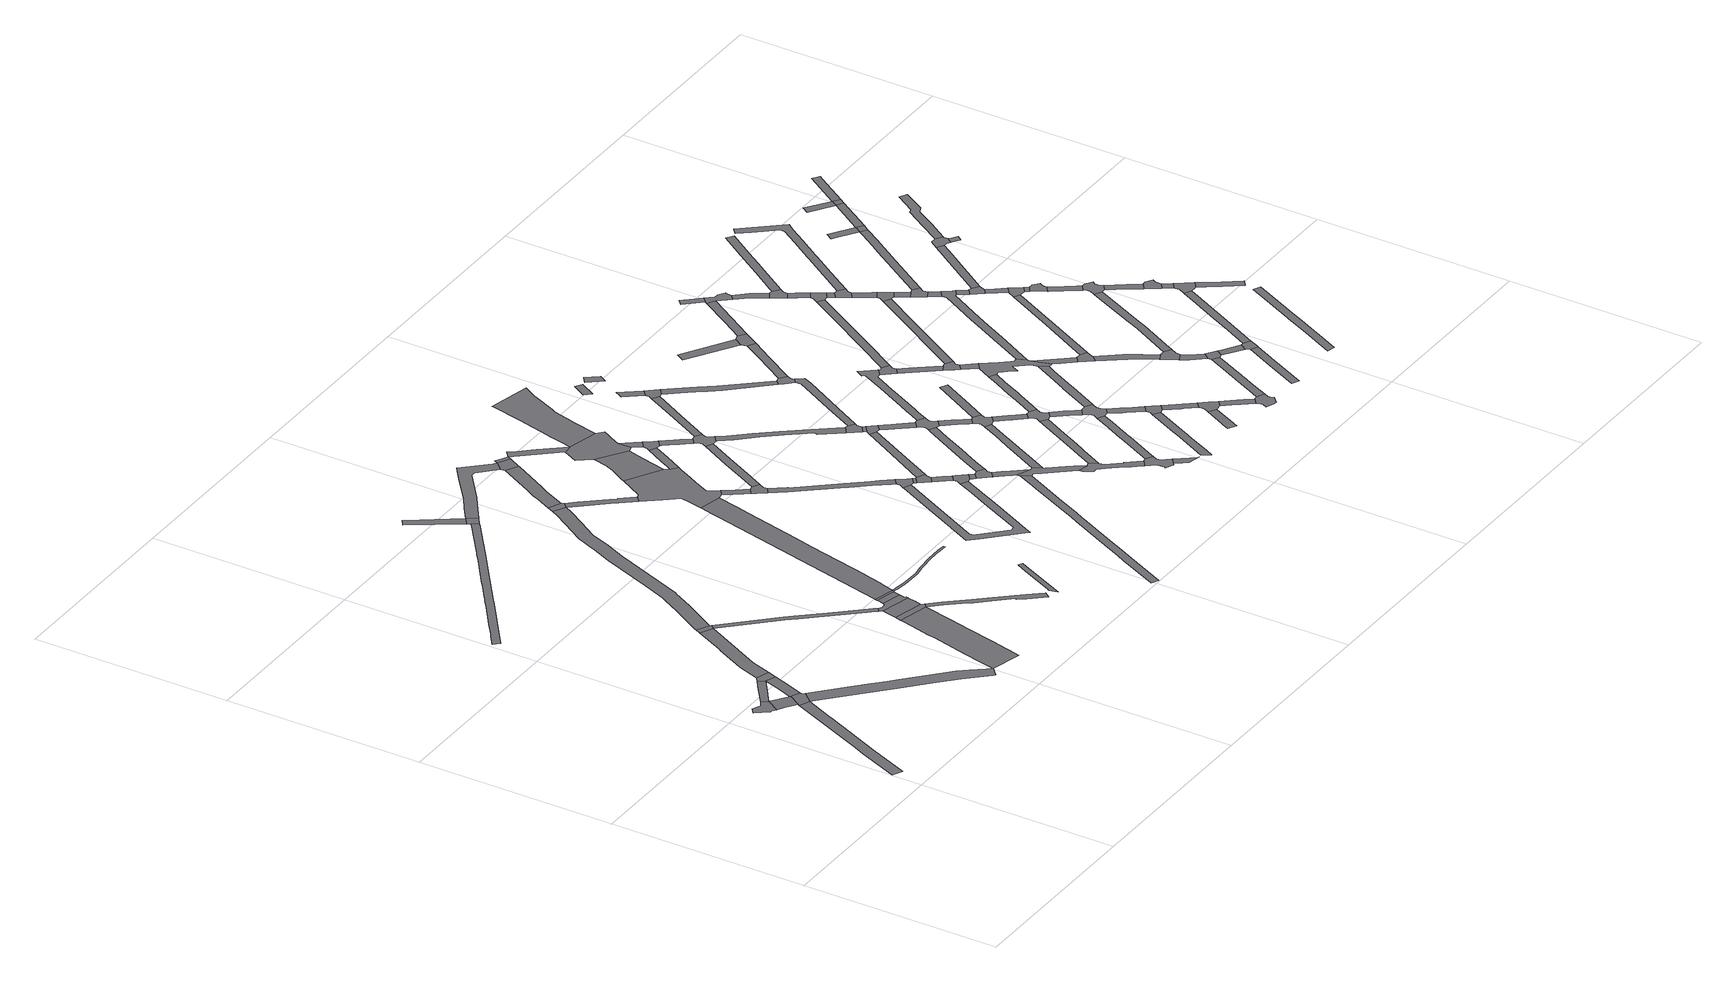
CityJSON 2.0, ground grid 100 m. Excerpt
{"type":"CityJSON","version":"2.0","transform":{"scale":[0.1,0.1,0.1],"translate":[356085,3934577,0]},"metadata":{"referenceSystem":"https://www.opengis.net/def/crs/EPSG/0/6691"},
"CityObjects":{
"road1":{"type":"Road","geometry":[{"type":"MultiSurface","lod":"1","boundaries":[[[0,1,2,3,4,5,6,7,8,9,10]]]}]},
"road2":{"type":"Road","attributes":{"RoadStructureAttribute.sectionType":"1"},"geometry":[{"type":"MultiSurface","lod":"1","boundaries":[[[11,12,13,0,10]]]}]},
"road3":{"type":"Road","geometry":[{"type":"MultiSurface","lod":"1","boundaries":[[[14,15,13,12,16,17,18]]]}]},
"road4":{"type":"Road","attributes":{"RoadStructureAttribute.sectionType":"1"},"geometry":[{"type":"MultiSurface","lod":"1","boundaries":[[[19,20,1,0,21,22,23,24,25,13,15,26,27,23]]]}]},
"road5":{"type":"Road","attributes":{"RoadStructureAttribute.sectionType":"1"},"geometry":[{"type":"MultiSurface","lod":"1","boundaries":[[[17,16,28,29,30,31,32,33,34,35,36,37,38,39,17,40,41,42,43,44,45,46,47,48,49,50,51,52,53,54,55,56,57,58,18]]]}]},
"road6":{"type":"Road","geometry":[{"type":"MultiSurface","lod":"1","boundaries":[[[27,59,60,19,23]]]}]},
"road7":{"type":"Road","geometry":[{"type":"MultiSurface","lod":"1","boundaries":[[[61,62,63,64,65]]]}]},
"road8":{"type":"Road","attributes":{"RoadStructureAttribute.sectionType":"1"},"geometry":[{"type":"MultiSurface","lod":"1","boundaries":[[[66,67,68,69,70,60,59,71,72,61,73,74,75,76,77,78,79,80,81,82,83,84,62,61,65]]]}]},
"road9":{"type":"Road","attributes":{"RoadStructureAttribute.sectionType":"1"},"geometry":[{"type":"MultiSurface","lod":"1","boundaries":[[[85,86,87,88,89,90,91,92,93,94,95,96,97,98,99,100,101,102,103,104,105,106]]]}]},
"road10":{"type":"Road","attributes":{"RoadStructureAttribute.sectionType":"1"},"geometry":[{"type":"MultiSurface","lod":"1","boundaries":[[[107,108,109,110,111,112,113,114,115,116,117,118,119,120,121,122,123,124,125,49]]]}]},
"road11":{"type":"Road","geometry":[{"type":"MultiSurface","lod":"1","boundaries":[[[126,127,128,117,116]]]}]},
"road12":{"type":"Road","geometry":[{"type":"MultiSurface","lod":"1","boundaries":[[[127,129,130,131,132,133,128]]]}]},
"road13":{"type":"Road","attributes":{"RoadStructureAttribute.sectionType":"1"},"geometry":[{"type":"MultiSurface","lod":"1","boundaries":[[[134,135,136,79,78,137,132,131,138,139,140,141,142,143]]]}]},
"road14":{"type":"Road","attributes":{"RoadStructureAttribute.sectionType":"1"},"geometry":[{"type":"MultiSurface","lod":"1","boundaries":[[[142,144,145,146,147,148,143]]]}]},
"road15":{"type":"Road","geometry":[{"type":"MultiSurface","lod":"1","boundaries":[[[147,146,149,150,151]]]}]},
"road16":{"type":"Road","attributes":{"RoadStructureAttribute.sectionType":"1"},"geometry":[{"type":"MultiSurface","lod":"1","boundaries":[[[152,153,154,155,156,157,158,159,160,161,162,163,164,64,63,165,166,167,168,169,170,171,172,173,174,175,176,177,178,179,180,181,182,183,184,185,175]]]}]},
"road17":{"type":"Road","attributes":{"RoadStructureAttribute.sectionType":"1"},"geometry":[{"type":"MultiSurface","lod":"1","boundaries":[[[186,187,188,189,190,191,192,193,194,195,196,197,198,199,200,201,126,116]]]}]},
"road18":{"type":"Road","attributes":{"RoadStructureAttribute.sectionType":"1"},"geometry":[{"type":"MultiSurface","lod":"1","boundaries":[[[202,203,204,205,206,207,208,209]]]}]},
"road19":{"type":"Road","geometry":[{"type":"MultiSurface","lod":"1","boundaries":[[[208,93,92,210,209]]]}]},
"road20":{"type":"Road","geometry":[{"type":"MultiSurface","lod":"1","boundaries":[[[211,212,213,214,215,216,217,218,219,220,221,222,223,224,225,226,227,228,229,230,231,232,233,234,150,149]]]}]},
"road21":{"type":"Road","attributes":{"RoadStructureAttribute.sectionType":"1"},"geometry":[{"type":"MultiSurface","lod":"1","boundaries":[[[235,236,237,238,239,240,151,150,241,242,243,244,245,246,247,248,249]]]}]},
"road22":{"type":"Road","attributes":{"RoadStructureAttribute.sectionType":"1"},"geometry":[{"type":"MultiSurface","lod":"1","boundaries":[[[250,251,252,253,254,255,256,257,258,259]]]}]},
"road23":{"type":"Road","geometry":[{"type":"MultiSurface","lod":"1","boundaries":[[[152,175,185,260,261]]]}]},
"road24":{"type":"Road","attributes":{"RoadStructureAttribute.sectionType":"1"},"geometry":[{"type":"MultiSurface","lod":"1","boundaries":[[[210,262,263,264,265,266,267,268,269,270,271,272,273,274,275,276,209]]]}]},
"road25":{"type":"Road","attributes":{"RoadStructureAttribute.sectionType":"1"},"geometry":[{"type":"MultiSurface","lod":"1","boundaries":[[[260,277,278,279,280,281,282,283,284,285,261]]]}]},
"road26":{"type":"Road","geometry":[{"type":"MultiSurface","lod":"1","boundaries":[[[286,287,180,179,288,289,290,235,249,291,292,293,294,295,296,297,298,299,300,301,302,303,304,305]]]}]},
"road27":{"type":"Road","geometry":[{"type":"MultiSurface","lod":"1","boundaries":[[[269,268,306,282,281,307]]]}]},
"road28":{"type":"Road","attributes":{"RoadStructureAttribute.sectionType":"1"},"geometry":[{"type":"MultiSurface","lod":"1","boundaries":[[[308,309,269,307,310]]]}]},
"road29":{"type":"Road","attributes":{"RoadStructureAttribute.sectionType":"1"},"geometry":[{"type":"MultiSurface","lod":"1","boundaries":[[[311,312,313,314,315,316,317,318,319,320,321,322,292,291]]]}]},
"road30":{"type":"Road","geometry":[{"type":"MultiSurface","lod":"1","boundaries":[[[323,316,315,324,325,326,327,328,329]]]}]},
"road31":{"type":"Road","geometry":[{"type":"MultiSurface","lod":"1","boundaries":[[[330,331,332,333,334,335,336,337,338,339,340,341,286,305]]]}]},
"road32":{"type":"Road","attributes":{"RoadStructureAttribute.sectionType":"1"},"geometry":[{"type":"MultiSurface","lod":"1","boundaries":[[[342,343,344,345,346,347,348,349,350,351,352,353,354,355,356,357,358,359,360,361,362]]]}]},
"road33":{"type":"Road","attributes":{"RoadStructureAttribute.sectionType":"1"},"geometry":[{"type":"MultiSurface","lod":"1","boundaries":[[[363,364,365,366,367,368,369,370,371,372,373,374,375,376,377,378,379,380,381,382,383,384,385,386]]]}]},
"road34":{"type":"Road","attributes":{"RoadStructureAttribute.sectionType":"1"},"geometry":[{"type":"MultiSurface","lod":"1","boundaries":[[[387,388,389,390,391,392,393,394,395,310]]]}]},
"road35":{"type":"Road","attributes":{"RoadStructureAttribute.sectionType":"1"},"geometry":[{"type":"MultiSurface","lod":"1","boundaries":[[[396,397,398,399,400,401,327,326,402,403,404,405,406,407,408]]]}]},
"road36":{"type":"Road","attributes":{"RoadStructureAttribute.sectionType":"1"},"geometry":[{"type":"MultiSurface","lod":"1","boundaries":[[[303,409,410,411,412,413,414,415,416,417,304]]]}]},
"road37":{"type":"Road","geometry":[{"type":"MultiSurface","lod":"1","boundaries":[[[418,419,420,421,390,389,422,423,424,336,335,425,426]]]}]},
"road38":{"type":"Road","attributes":{"RoadStructureAttribute.sectionType":"1"},"geometry":[{"type":"MultiSurface","lod":"1","boundaries":[[[427,428,429,430,431,432,323,329]]]}]},
"road39":{"type":"Road","geometry":[{"type":"MultiSurface","lod":"1","boundaries":[[[407,433,373,372,434,435,436,408]]]}]},
"road40":{"type":"Road","attributes":{"RoadStructureAttribute.sectionType":"1"},"geometry":[{"type":"MultiSurface","lod":"1","boundaries":[[[425,437,438,439,426]]]}]},
"road41":{"type":"Road","geometry":[{"type":"MultiSurface","lod":"1","boundaries":[[[440,412,411,441,442,443,439,438]]]}]},
"road42":{"type":"Road","attributes":{"RoadStructureAttribute.sectionType":"1"},"geometry":[{"type":"MultiSurface","lod":"1","boundaries":[[[434,444,445,435]]]}]},
"road43":{"type":"Road","geometry":[{"type":"MultiSurface","lod":"1","boundaries":[[[446,447,448,449,445,444,450]]]}]},
"road44":{"type":"Road","attributes":{"RoadStructureAttribute.sectionType":"1"},"geometry":[{"type":"MultiSurface","lod":"1","boundaries":[[[441,451,452,453,454,455,456,457,458,459,442]]]}]},
"road45":{"type":"Road","attributes":{"RoadStructureAttribute.sectionType":"1"},"geometry":[{"type":"MultiSurface","lod":"1","boundaries":[[[460,461,462,463,446,450]]]}]},
"road46":{"type":"Road","geometry":[{"type":"MultiSurface","lod":"1","boundaries":[[[385,464,465,466,467,462,461,468,386]]]}]},
"road47":{"type":"Road","geometry":[{"type":"MultiSurface","lod":"1","boundaries":[[[469,470,471,472,473,474,457,456,475,476,430,429,477]]]}]},
"road48":{"type":"Road","attributes":{"RoadStructureAttribute.sectionType":"1"},"geometry":[{"type":"MultiSurface","lod":"1","boundaries":[[[465,464,478,479,480]]]}]},
"road49":{"type":"Road","attributes":{"RoadStructureAttribute.sectionType":"1"},"geometry":[{"type":"MultiSurface","lod":"1","boundaries":[[[481,482,483,484,485,486,487,488,489,390,421,490,491,492,493,494,495,496,497,498,499,500,501,502]]]}]},
"road50":{"type":"Road","geometry":[{"type":"MultiSurface","lod":"1","boundaries":[[[503,504,505]]]}]},
"road51":{"type":"Road","geometry":[{"type":"MultiSurface","lod":"1","boundaries":[[[506,507,508,509,480,479,510,503,511]]]}]},
"road52":{"type":"Road","geometry":[{"type":"MultiSurface","lod":"1","boundaries":[[[512,513,514,515,516,517,518,511,505]]]}]},
"road53":{"type":"Road","attributes":{"RoadStructureAttribute.sectionType":"1"},"geometry":[{"type":"MultiSurface","lod":"1","boundaries":[[[519,449,448,520,521,522]]]}]},
"road54":{"type":"Road","attributes":{"RoadStructureAttribute.sectionType":"1"},"geometry":[{"type":"MultiSurface","lod":"1","boundaries":[[[523,524,525,526,469,477,527,528,529,530,531,532,533,534]]]}]},
"road55":{"type":"Road","geometry":[{"type":"MultiSurface","lod":"1","boundaries":[[[535,515,514,362,361,536,537,538,539,540,541,542,543,544,545,546,547]]]}]},
"road56":{"type":"Road","attributes":{"RoadStructureAttribute.sectionType":"1"},"geometry":[{"type":"MultiSurface","lod":"1","boundaries":[[[472,548,549,550,551,552,553,473]]]}]},
"road57":{"type":"Road","attributes":{"RoadStructureAttribute.sectionType":"1"},"geometry":[{"type":"MultiSurface","lod":"1","boundaries":[[[554,555,556,557,558,508,507,559,560,561,562,563,564]]]}]},
"road58":{"type":"Road","geometry":[{"type":"MultiSurface","lod":"1","boundaries":[[[565,540,539,566,567,568,569,570,571,572,573,574,575,576,577,578,579,580,581,582]]]}]},
"road59":{"type":"Road","geometry":[{"type":"MultiSurface","lod":"1","boundaries":[[[533,583,584,585,586,587,534]]]}]},
"road60":{"type":"Road","attributes":{"RoadStructureAttribute.sectionType":"1"},"geometry":[{"type":"MultiSurface","lod":"1","boundaries":[[[588,584,583,589]]]}]},
"road61":{"type":"Road","attributes":{"RoadStructureAttribute.sectionType":"1"},"geometry":[{"type":"MultiSurface","lod":"1","boundaries":[[[590,591,592,593]]]}]},
"road62":{"type":"Road","geometry":[{"type":"MultiSurface","lod":"1","boundaries":[[[521,594,595,588,589,522]]]}]},
"road63":{"type":"Road","attributes":{"RoadStructureAttribute.sectionType":"1"},"geometry":[{"type":"MultiSurface","lod":"1","boundaries":[[[596,597,598,599,600,601,602,535,547]]]}]},
"road64":{"type":"Road","attributes":{"RoadStructureAttribute.sectionType":"1"},"geometry":[{"type":"MultiSurface","lod":"1","boundaries":[[[603,604,605,606,607]]]}]},
"road65":{"type":"Road","geometry":[{"type":"MultiSurface","lod":"1","boundaries":[[[608,603,607,609,551,550,610]]]}]},
"road66":{"type":"Road","geometry":[{"type":"MultiSurface","lod":"1","boundaries":[[[611,576,575,612,613,614,615,616,617,618,619,620,621]]]}]},
"road67":{"type":"Road","attributes":{"RoadStructureAttribute.sectionType":"1"},"geometry":[{"type":"MultiSurface","lod":"1","boundaries":[[[622,623,624,625,595,594,626,627,628]]]}]},
"road68":{"type":"Road","attributes":{"RoadStructureAttribute.sectionType":"1"},"geometry":[{"type":"MultiSurface","lod":"1","boundaries":[[[629,630,631,632]]]}]},
"road69":{"type":"Road","geometry":[{"type":"MultiSurface","lod":"1","boundaries":[[[633,634,635,636,637,617,616]]]}]},
"road70":{"type":"Road","geometry":[{"type":"MultiSurface","lod":"1","boundaries":[[[563,638,639,640,641,642,643,644,622,628,645,646,564]]]}]},
"road71":{"type":"Road","attributes":{"RoadStructureAttribute.sectionType":"1"},"geometry":[{"type":"MultiSurface","lod":"1","boundaries":[[[647,648,649,650,651,652,653,654,655,656,565,582]]]}]},
"road72":{"type":"Road","attributes":{"RoadStructureAttribute.sectionType":"1"},"geometry":[{"type":"MultiSurface","lod":"1","boundaries":[[[657,658,659,660,639,638,661,662,663,664]]]}]},
"road73":{"type":"Road","attributes":{"RoadStructureAttribute.sectionType":"1"},"geometry":[{"type":"MultiSurface","lod":"1","boundaries":[[[665,666,667,668,669,670,671,672,673,674,608,610]]]}]},
"road74":{"type":"Road","attributes":{"RoadStructureAttribute.sectionType":"1"},"geometry":[{"type":"MultiSurface","lod":"1","boundaries":[[[675,676,677,587,586,678,679,680,681,682]]]}]},
"road75":{"type":"Road","geometry":[{"type":"MultiSurface","lod":"1","boundaries":[[[683,684,600,599,685,686,687,688,689,690,657,664]]]}]},
"road76":{"type":"Road","attributes":{"RoadStructureAttribute.sectionType":"1"},"geometry":[{"type":"MultiSurface","lod":"1","boundaries":[[[620,691,692,693,694,695,696,697,698,699,700,701,702,621]]]}]},
"road77":{"type":"Road","attributes":{"RoadStructureAttribute.sectionType":"1"},"geometry":[{"type":"MultiSurface","lod":"1","boundaries":[[[703,704,705,686,685,706,707,708]]]}]},
"road78":{"type":"Road","geometry":[{"type":"MultiSurface","lod":"1","boundaries":[[[671,670,709,682,681,710,711,712,713,714]]]}]},
"road79":{"type":"Road","geometry":[{"type":"MultiSurface","lod":"1","boundaries":[[[715,716,717,718,719,720,703,708,721,722,652,651,723]]]}]},
"road80":{"type":"Road","attributes":{"RoadStructureAttribute.sectionType":"1"},"geometry":[{"type":"MultiSurface","lod":"1","boundaries":[[[724,725,726,727,728,729,730,731,732,733,734,735]]]}]},
"road81":{"type":"Road","attributes":{"RoadStructureAttribute.sectionType":"1"},"geometry":[{"type":"MultiSurface","lod":"1","boundaries":[[[736,737,738,739,740,741,742,743,744,745,746,747,748,749,750,751,752,753,644,643]]]}]},
"road82":{"type":"Road","attributes":{"RoadStructureAttribute.sectionType":"1"},"geometry":[{"type":"MultiSurface","lod":"1","boundaries":[[[689,754,755,756,757,690]]]}]},
"road83":{"type":"Road","attributes":{"RoadStructureAttribute.sectionType":"1"},"geometry":[{"type":"MultiSurface","lod":"1","boundaries":[[[758,759,760,761,762,763,715,723]]]}]},
"road84":{"type":"Road","geometry":[{"type":"MultiSurface","lod":"1","boundaries":[[[764,765,766,767,768,760,759,769,770,697,696,771]]]}]},
"road85":{"type":"Road","attributes":{"RoadStructureAttribute.sectionType":"1"},"geometry":[{"type":"MultiSurface","lod":"1","boundaries":[[[713,772,773,774,775,714]]]}]},
"road86":{"type":"Road","attributes":{"RoadStructureAttribute.sectionType":"1"},"geometry":[{"type":"MultiSurface","lod":"1","boundaries":[[[776,777,778,764,771,779,780,781,782]]]}]},
"road87":{"type":"Road","attributes":{"RoadStructureAttribute.sectionType":"1"},"geometry":[{"type":"MultiSurface","lod":"1","boundaries":[[[783,784,785,786,787,720,719,788,789,790,791,792]]]}]},
"road88":{"type":"Road","attributes":{"RoadStructureAttribute.sectionType":"1"},"geometry":[{"type":"MultiSurface","lod":"1","boundaries":[[[793,794,795,796]]]}]},
"road89":{"type":"Road","attributes":{"RoadStructureAttribute.sectionType":"1"},"geometry":[{"type":"MultiSurface","lod":"1","boundaries":[[[797,798,799,800,801,802]]]}]},
"road90":{"type":"Road","geometry":[{"type":"MultiSurface","lod":"1","boundaries":[[[803,804,805,782,781,806,724,735]]]}]},
"road91":{"type":"Road","geometry":[{"type":"MultiSurface","lod":"1","boundaries":[[[807,808,809,810,811,743,742,812,813]]]}]},
"road92":{"type":"Road","attributes":{"RoadStructureAttribute.sectionType":"1"},"geometry":[{"type":"MultiSurface","lod":"1","boundaries":[[[803,814,815,816,817,818,819,804]]]}]},
"road93":{"type":"Road","attributes":{"RoadStructureAttribute.sectionType":"1"},"geometry":[{"type":"MultiSurface","lod":"1","boundaries":[[[820,821,822,823,807,813]]]}]},
"road94":{"type":"Road","attributes":{"RoadStructureAttribute.sectionType":"1"},"geometry":[{"type":"MultiSurface","lod":"1","boundaries":[[[767,824,825,826,827,828,829,830,831,768]]]}]},
"road95":{"type":"Road","geometry":[{"type":"MultiSurface","lod":"1","boundaries":[[[801,832,833,834,817,816,835,836,802]]]}]},
"road96":{"type":"Road","geometry":[{"type":"MultiSurface","lod":"1","boundaries":[[[837,793,796,774,773,838]]]}]},
"road97":{"type":"Road","geometry":[{"type":"MultiSurface","lod":"1","boundaries":[[[821,839,840,841,842,843,844,845,822]]]}]},
"road98":{"type":"Road","geometry":[{"type":"MultiSurface","lod":"1","boundaries":[[[846,841,840,847]]]}]},
"road99":{"type":"Road","attributes":{"RoadStructureAttribute.sectionType":"1"},"geometry":[{"type":"MultiSurface","lod":"1","boundaries":[[[832,848,849,850,851,852,853,854,833]]]}]},
"road100":{"type":"Road","geometry":[{"type":"MultiSurface","lod":"1","boundaries":[[[855,856,857,858,859,860,828,827,861,862,863,864,865,866,867,868,846,847,783,792]]]}]},
"road101":{"type":"Road","geometry":[{"type":"MultiSurface","lod":"1","boundaries":[[[852,851,869,870,871,872,873,874,875,876,877,878]]]}]},
"road102":{"type":"Road","attributes":{"RoadStructureAttribute.sectionType":"1"},"geometry":[{"type":"MultiSurface","lod":"1","boundaries":[[[879,837,838,880,881]]]}]},
"road103":{"type":"Road","attributes":{"RoadStructureAttribute.sectionType":"1"},"geometry":[{"type":"MultiSurface","lod":"1","boundaries":[[[882,883,884,810,809,885,886,887,888,889]]]}]},
"road104":{"type":"Road","geometry":[{"type":"MultiSurface","lod":"1","boundaries":[[[890,891,862,861,892,893]]]}]},
"road105":{"type":"Road","geometry":[{"type":"MultiSurface","lod":"1","boundaries":[[[894,890,893,895,896,897,898]]]}]},
"road106":{"type":"Road","attributes":{"RoadStructureAttribute.sectionType":"1"},"geometry":[{"type":"MultiSurface","lod":"1","boundaries":[[[899,900,901,902,878,877,903,904,905,906,907,908]]]}]},
"road107":{"type":"Road","attributes":{"RoadStructureAttribute.sectionType":"1"},"geometry":[{"type":"MultiSurface","lod":"1","boundaries":[[[909,910,911,912,913,914]]]}]},
"road108":{"type":"Road","attributes":{"RoadStructureAttribute.sectionType":"1"},"geometry":[{"type":"MultiSurface","lod":"1","boundaries":[[[915,916,917,918,844,843,919,920,921,922,923,924]]]}]},
"road109":{"type":"Road","attributes":{"RoadStructureAttribute.sectionType":"1"},"geometry":[{"type":"MultiSurface","lod":"1","boundaries":[[[895,925,926,927,928,929,930,931,896]]]}]},
"road110":{"type":"Road","geometry":[{"type":"MultiSurface","lod":"1","boundaries":[[[932,933,934,935,912,911,881,880,936,937]]]}]},
"road111":{"type":"Road","geometry":[{"type":"MultiSurface","lod":"1","boundaries":[[[938,939,928,927,940,941,942,943]]]}]},
"road112":{"type":"Road","attributes":{"RoadStructureAttribute.sectionType":"1"},"geometry":[{"type":"MultiSurface","lod":"1","boundaries":[[[944,945,946,947,948,949,937,936]]]}]},
"road113":{"type":"Road","attributes":{"RoadStructureAttribute.sectionType":"1"},"geometry":[{"type":"MultiSurface","lod":"1","boundaries":[[[940,950,951,952,953,954,941]]]}]},
"road114":{"type":"Road","attributes":{"RoadStructureAttribute.sectionType":"1"},"geometry":[{"type":"MultiSurface","lod":"1","boundaries":[[[955,956,957,958,959,960,961]]]}]},
"road115":{"type":"Road","attributes":{"RoadStructureAttribute.sectionType":"1"},"geometry":[{"type":"MultiSurface","lod":"1","boundaries":[[[962,963,964,965,966,967,865,864,968,969,970,971,972,973,974,975,976,977]]]}]},
"road116":{"type":"Road","geometry":[{"type":"MultiSurface","lod":"1","boundaries":[[[907,978,979,953,952,908]]]}]},
"road117":{"type":"Road","geometry":[{"type":"MultiSurface","lod":"1","boundaries":[[[980,981,982,983,984,947,946,985,986,987,988]]]}]},
"road118":{"type":"Road","attributes":{"RoadStructureAttribute.sectionType":"1"},"geometry":[{"type":"MultiSurface","lod":"1","boundaries":[[[989,990,991,992,980,988]]]}]},
"road119":{"type":"Road","geometry":[{"type":"MultiSurface","lod":"1","boundaries":[[[888,993,994,991,990,995,889]]]}]},
"road120":{"type":"Road","attributes":{"RoadStructureAttribute.sectionType":"1"},"geometry":[{"type":"MultiSurface","lod":"1","boundaries":[[[996,997,998,994,993]]]}]},
"road121":{"type":"Road","attributes":{"RoadStructureAttribute.sectionType":"1"},"geometry":[{"type":"MultiSurface","lod":"1","boundaries":[[[999,979,978,1000,1001,1002]]]}]},
"road122":{"type":"Road","attributes":{"RoadStructureAttribute.sectionType":"1"},"geometry":[{"type":"MultiSurface","lod":"1","boundaries":[[[1003,1004,894,898,1005,1006,1007,1008]]]}]},
"road123":{"type":"Road","geometry":[{"type":"MultiSurface","lod":"1","boundaries":[[[1009,997,996,1010,1011,1012,1013,1014]]]}]},
"road124":{"type":"Road","attributes":{"RoadStructureAttribute.sectionType":"1"},"geometry":[{"type":"MultiSurface","lod":"1","boundaries":[[[1015,1012,1011,1016,1017,1018]]]}]},
"road125":{"type":"Road","geometry":[{"type":"MultiSurface","lod":"1","boundaries":[[[923,1019,1020,1021,1018,1017,1022,924]]]}]},
"road126":{"type":"Road","geometry":[{"type":"MultiSurface","lod":"1","boundaries":[[[1001,1023,955,961,1024,1025,1026,1002]]]}]},
"road127":{"type":"Road","attributes":{"RoadStructureAttribute.sectionType":"1"},"geometry":[{"type":"MultiSurface","lod":"1","boundaries":[[[1027,1028,1020,1019,1029]]]}]},
"road128":{"type":"Road","geometry":[{"type":"MultiSurface","lod":"1","boundaries":[[[1030,1027,1029,1031,1032,1033,1034,1035,1036]]]}]},
"road129":{"type":"Road","attributes":{"RoadStructureAttribute.sectionType":"1"},"geometry":[{"type":"MultiSurface","lod":"1","boundaries":[[[1037,1038,1039,1040,1041,938,943,1042,1043,1044,1045,1046,1047,1048]]]}]},
"road130":{"type":"Road","geometry":[{"type":"MultiSurface","lod":"1","boundaries":[[[976,1034,1049,977]]]}]},
"road131":{"type":"Road","attributes":{"RoadStructureAttribute.sectionType":"1"},"geometry":[{"type":"MultiSurface","lod":"1","boundaries":[[[982,1050,1051,1052,1053,1054,1055,1056,1057,1058,1059,983]]]}]},
"road132":{"type":"Road","attributes":{"RoadStructureAttribute.sectionType":"1"},"geometry":[{"type":"MultiSurface","lod":"1","boundaries":[[[1060,1061,1062,973,972]]]}]},
"road133":{"type":"Road","geometry":[{"type":"MultiSurface","lod":"1","boundaries":[[[1063,1064,1065,1061,1060,1066,1067]]]}]},
"road134":{"type":"Road","attributes":{"RoadStructureAttribute.sectionType":"1"},"geometry":[{"type":"MultiSurface","lod":"1","boundaries":[[[1066,1068,1069,1070,1071,1067]]]}]},
"road135":{"type":"Road","geometry":[{"type":"MultiSurface","lod":"1","boundaries":[[[1007,1072,1073,1074,1070,1069,1008]]]}]},
"road136":{"type":"Road","attributes":{"RoadStructureAttribute.sectionType":"1"},"geometry":[{"type":"MultiSurface","lod":"1","boundaries":[[[1075,1076,1077,1078,1079,1026,1025,1080,1081,1082]]]}]},
"road137":{"type":"Road","attributes":{"RoadStructureAttribute.sectionType":"1"},"geometry":[{"type":"MultiSurface","lod":"1","boundaries":[[[1083,1084,1073,1072]]]}]},
"road138":{"type":"Road","geometry":[{"type":"MultiSurface","lod":"1","boundaries":[[[1085,1086,1087,1088,1084,1083,1089,1090]]]}]},
"road139":{"type":"Road","attributes":{"RoadStructureAttribute.sectionType":"1"},"geometry":[{"type":"MultiSurface","lod":"1","boundaries":[[[1091,1092,1093,1094,1095,1096,1097,1098,1099,1100,1101,1102,1103,1104,1105,1106,1009,1014]]]}]},
"road140":{"type":"Road","attributes":{"RoadStructureAttribute.sectionType":"1"},"geometry":[{"type":"MultiSurface","lod":"1","boundaries":[[[1089,1107,1108,1109,1110,1111,1112,1113,1114,1090]]]}]},
"road141":{"type":"Road","attributes":{"RoadStructureAttribute.sectionType":"1"},"geometry":[{"type":"MultiSurface","lod":"1","boundaries":[[[1115,1116,1117,1118,1119,1120,1121,1122,1123,1124,1125,1126,1127]]]}]},
"road142":{"type":"Road","attributes":{"RoadStructureAttribute.sectionType":"1"},"geometry":[{"type":"MultiSurface","lod":"1","boundaries":[[[1128,1129,1130,1131,1132,1133,1134,1030,1036,1135,1136,1137,1138,1139]]]}]},
"road143":{"type":"Road","geometry":[{"type":"MultiSurface","lod":"1","boundaries":[[[1140,1111,1110,1141,1142,1048,1047,1143,1144,1145,1146,1147]]]}]},
"road144":{"type":"Road","attributes":{"RoadStructureAttribute.sectionType":"1"},"geometry":[{"type":"MultiSurface","lod":"1","boundaries":[[[1064,1148,1149,1150,1151,1065]]]}]},
"road145":{"type":"Road","attributes":{"RoadStructureAttribute.sectionType":"1"},"geometry":[{"type":"MultiSurface","lod":"1","boundaries":[[[1152,1153,1154,1155,1156,1157,1144,1143]]]}]},
"road146":{"type":"Road","geometry":[{"type":"MultiSurface","lod":"1","boundaries":[[[1158,1159,1160,1161,1155,1154,1162,1163]]]}]},
"road147":{"type":"Road","attributes":{"RoadStructureAttribute.sectionType":"1"},"geometry":[{"type":"MultiSurface","lod":"1","boundaries":[[[1158,1163,1164,1165]]]}]},
"road148":{"type":"Road","geometry":[{"type":"MultiSurface","lod":"1","boundaries":[[[1164,1166,1075,1082,1167,1168,1169,1170,1165]]]}]},
"road149":{"type":"Road","attributes":{"RoadStructureAttribute.sectionType":"1"},"geometry":[{"type":"MultiSurface","lod":"1","boundaries":[[[1171,1172,1173,1174,1128,1175]]]}]},
"road150":{"type":"Road","attributes":{"RoadStructureAttribute.sectionType":"1"},"geometry":[{"type":"MultiSurface","lod":"1","boundaries":[[[1176,1177,1178,1168,1167,1179,1180,1181]]]}]},
"road151":{"type":"Road","geometry":[{"type":"MultiSurface","lod":"1","boundaries":[[[1182,1183,1184,1185,1186,1187,1188,1150,1149]]]}]},
"road152":{"type":"Road","geometry":[{"type":"MultiSurface","lod":"1","boundaries":[[[1128,1139,1189,1175]]]}]},
"road153":{"type":"Road","geometry":[{"type":"MultiSurface","lod":"1","boundaries":[[[1190,1191,1192,1193,1184,1183]]]}]},
"road154":{"type":"Road","attributes":{"RoadStructureAttribute.sectionType":"1"},"geometry":[{"type":"MultiSurface","lod":"1","boundaries":[[[1175,1189,1194,1195]]]}]},
"road155":{"type":"Road","attributes":{"RoadStructureAttribute.sectionType":"1"},"geometry":[{"type":"MultiSurface","lod":"1","boundaries":[[[1196,1197,1198,1195]]]}]},
"road156":{"type":"Road","attributes":{"RoadStructureAttribute.sectionType":"1"},"geometry":[{"type":"MultiSurface","lod":"1","boundaries":[[[1199,1200,1201,1202,1203,1204,1205,1206,1207,1208,1187,1186]]]}]},
"road157":{"type":"Road","geometry":[{"type":"MultiSurface","lod":"1","boundaries":[[[1195,1194,1209,1196]]]}]},
"road158":{"type":"Road","attributes":{"RoadStructureAttribute.sectionType":"1"},"geometry":[{"type":"MultiSurface","lod":"1","boundaries":[[[1209,1210,1211,1212,1213,1214,1215,1216,1196]]]}]}
},
"vertices":[
[250,946,0],[229,976,0],[211,963,0],[201,957,0],[185,964,0],[160,976,0],[147,965,0],[133,954,0],[180,894,0],[190,893,0],[210,881,0],
[244,860,0],[298,823,0],[337,885,0],
[382,853,0],[387,867,0],[293,814,0],[346,791,0],[393,843,0],
[370,1079,0],[319,1042,0],[271,961,0],[323,998,0],[393,1048,0],[361,954,0],[340,896,0],[415,945,0],[445,1030,0],
[238,686,0],[218,642,0],[169,531,0],[124,430,0],[93,358,0],[8,155,0],[58,132,0],[143,337,0],[170,397,0],[219,506,0],[279,641,0],[287,661,0],[367,772,0],[504,647,0],[514,638,0],[643,519,0],[711,457,0],[764,408,0],[861,319,0],[960,214,0],[969,204,0],[1009,242,0],[1005,247,0],[991,264,0],[943,325,0],[905,370,0],[815,454,0],[713,550,0],[672,588,0],[619,637,0],[551,700,0],
[460,1074,0],[394,1097,0],
[649,1478,0],[668,1497,0],[662,1504,0],[600,1536,0],[586,1510,0],
[512,1362,0],[509,1358,0],[481,1304,0],[459,1259,0],[432,1206,0],[498,1181,0],[553,1291,0],[876,1245,0],[916,1200,0],[1010,1095,0],[1123,968,0],[1147,941,0],[1158,929,0],[1177,947,0],[1167,960,0],[1153,976,0],[1030,1114,0],[927,1228,0],[896,1263,0],
[49,2216,0],[104,2259,0],[315,2414,0],[346,2437,0],[483,2541,0],[662,2674,0],[859,2823,0],[868,2829,0],[846,2859,0],[651,2711,0],[641,2703,0],[596,2670,0],[461,2570,0],[417,2537,0],[348,2486,0],[324,2467,0],[320,2465,0],[281,2435,0],[164,2349,0],[82,2288,0],[81,2289,0],[25,2246,0],
[1163,204,0],[1179,266,0],[1186,297,0],[1190,312,0],[1204,369,0],[1238,513,0],[1250,564,0],[1266,629,0],[1297,758,0],[1298,768,0],[1144,806,0],[1142,797,0],[1128,739,0],[1102,631,0],[1095,603,0],[1048,409,0],[1027,321,0],[1023,304,0],[1010,247,0],
[1319,787,0],[1306,801,0],[1152,838,0],
[1314,838,0],[1320,866,0],[1323,877,0],[1170,914,0],[1168,903,0],
[1217,935,0],[1206,933,0],[1194,934,0],[1170,915,0],[1325,883,0],[1326,889,0],[1316,891,0],[1322,916,0],[1324,922,0],[1224,946,0],
[1325,927,0],[1325,928,0],[1333,959,0],[1233,984,0],[1232,980,0],
[1341,958,0],[1342,969,0],[1236,995,0],
[1122,2603,0],[1103,2566,0],[986,2382,0],[972,2348,0],[972,2347,0],[955,2307,0],[942,2274,0],[899,2179,0],[800,1922,0],[754,1805,0],[741,1781,0],[695,1700,0],[603,1543,0],[664,1509,0],[757,1667,0],[817,1776,0],[818,1778,0],[865,1896,0],[961,2146,0],[1005,2243,0],[1048,2350,0],[1111,2449,0],[1163,2531,0],[1183,2571,0],[1220,2529,0],[1331,2400,0],[1338,2391,0],[1394,2323,0],[1422,2348,0],[1368,2416,0],[1366,2414,0],[1343,2441,0],[1250,2550,0],[1211,2595,0],
[1352,712,0],[1424,627,0],[1439,608,0],[1494,547,0],[1553,481,0],[1567,466,0],[1560,460,0],[1590,424,0],[1654,347,0],[1676,378,0],[1621,444,0],[1588,484,0],[1572,502,0],[1507,575,0],[1460,627,0],[1372,730,0],
[756,3068,0],[711,3134,0],[681,3114,0],[678,3111,0],[758,2994,0],[805,2923,0],[834,2878,0],[870,2902,0],
[903,2853,0],
[1346,957,0],[1356,956,0],[1360,956,0],[1419,949,0],[1519,947,0],[1568,956,0],[1664,964,0],[1690,964,0],[1713,964,0],[1715,964,0],[1737,964,0],[1775,961,0],[1776,971,0],[1737,974,0],[1715,974,0],[1713,974,0],[1694,974,0],[1664,974,0],[1566,966,0],[1518,957,0],[1420,959,0],[1365,966,0],[1358,967,0],[1350,968,0],
[1492,2058,0],[1477,1990,0],[1469,1953,0],[1438,1825,0],[1299,1255,0],[1236,997,0],[1359,1029,0],[1366,1055,0],[1390,1142,0],[1390,1143,0],[1469,1467,0],[1494,1569,0],[1563,1854,0],[1581,1927,0],[1605,2033,0],
[1827,573,0],[1838,595,0],[1815,606,0],[1787,548,0],[1710,387,0],[1708,385,0],[1706,382,0],[1704,379,0],[1702,376,0],[1713,335,0],
[1201,2607,0],[1139,2638,0],
[1001,2921,0],[1044,2951,0],[1197,3071,0],[1219,3070,0],[1220,3070,0],[1221,3069,0],[1304,2987,0],[1344,3027,0],[1330,3041,0],[1230,3143,0],[1216,3160,0],[1179,3131,0],[1129,3093,0],[1009,2998,0],[945,2954,0],
[1237,2681,0],[1255,2717,0],[1275,2755,0],[1371,2930,0],[1372,2932,0],[1311,2965,0],[1216,2791,0],[1192,2748,0],[1177,2712,0],
[1508,2470,0],[1442,2351,0],[1463,2239,0],[1518,2174,0],[1508,2125,0],[1634,2039,0],[1663,2060,0],[1635,2097,0],[1635,2098,0],[1636,2099,0],[1635,2100,0],[1631,2119,0],[1666,2191,0],[1703,2264,0],[1704,2266,0],[1729,2313,0],[1731,2317,0],[1734,2322,0],[1700,2345,0],[1683,2369,0],
[1306,2986,0],[1405,2994,0],
[1354,3047,0],[1349,3037,0],[1416,3014,0],
[1652,2014,0],[1663,1998,0],[1689,1963,0],[1692,1958,0],[1711,1933,0],[1741,1955,0],[1727,1974,0],[1725,1977,0],[1711,1996,0],[1703,2006,0],[1681,2036,0],[1666,2056,0],
[1762,1957,0],[1725,1914,0],[1726,1911,0],[1755,1872,0],[1786,1894,0],[1784,1914,0],[1797,1938,0],
[1702,2444,0],[1724,2531,0],[1732,2561,0],[1734,2569,0],[1735,2570,0],[1738,2583,0],[1594,2676,0],[1578,2602,0],[1576,2598,0],[1557,2558,0],[1553,2550,0],[1514,2481,0],
[2431,923,0],[2398,855,0],[2354,764,0],[2298,649,0],[2283,617,0],[2263,578,0],[2180,407,0],[2112,267,0],[2093,228,0],[1993,23,0],[2029,5,0],[2129,210,0],[2172,297,0],[2216,389,0],[2300,561,0],[2307,575,0],[2327,617,0],[2390,746,0],[2444,856,0],[2489,948,0],[2463,990,0],
[2237,1121,0],[2171,985,0],[2074,788,0],[2054,784,0],[1941,896,0],[1929,908,0],[1926,929,0],[2034,1143,0],[2104,1283,0],[2144,1362,0],[2107,1381,0],[2104,1376,0],[1998,1161,0],[1871,909,0],[1900,881,0],[1914,867,0],[2062,720,0],[2078,704,0],[2096,741,0],[2198,950,0],[2207,968,0],[2292,1141,0],[2304,1165,0],[2268,1183,0],
[1515,2897,0],[1581,2818,0],[1582,2817,0],[1631,2823,0],[1617,2839,0],[1612,2845,0],[1533,2938,0],[1477,3004,0],[1446,3040,0],
[2104,1501,0],[2079,1531,0],[2001,1625,0],[1840,1817,0],[1839,1818,0],[1840,1820,0],[1807,1800,0],[1978,1596,0],[1983,1589,0],[2050,1509,0],[2104,1443,0],[2118,1426,0],[2146,1449,0],
[1759,2368,0],[1781,2409,0],[1825,2491,0],[1789,2510,0],[1768,2470,0],[1733,2406,0],[1732,2404,0],[1730,2401,0],[1710,2363,0],
[1793,2712,0],[1801,2727,0],[1817,2757,0],[1786,2785,0],[1581,2816,0],[1544,2744,0],[1594,2678,0],[1767,2589,0],[1764,2657,0],
[1849,2037,0],[1901,2138,0],[1983,2294,0],[1947,2312,0],[1866,2157,0],[1816,2062,0],
[2119,1406,0],[2164,1366,0],[2193,1389,0],[2166,1423,0],
[1799,2546,0],[1799,2545,0],[1832,2571,0],
[1798,2525,0],[1845,2489,0],[1877,2515,0],[1863,2532,0],
[2174,1353,0],[2203,1377,0],
[2246,1323,0],[2245,1345,0],[2252,1356,0],[2213,1377,0],[2216,1300,0],
[1851,2482,0],[1872,2456,0],[1873,2455,0],[1900,2421,0],[1917,2400,0],[1942,2370,0],[1973,2395,0],[1937,2439,0],[1920,2460,0],
[2255,1252,0],[2276,1225,0],[2306,1249,0],[2280,1282,0],
[2324,1168,0],[2352,1194,0],[2317,1238,0],[2316,1236,0],[2278,1204,0],
[2039,2322,0],[2019,2346,0],[2017,2358,0],[2028,2379,0],[1993,2397,0],[1990,2397,0],[1956,2353,0],[1958,2333,0],[2008,2296,0],
[2333,1157,0],[2343,1146,0],[2373,1172,0],
[1743,3298,0],[1743,3297,0],[1741,3288,0],[1704,3129,0],[1663,2962,0],[1659,2946,0],[1657,2937,0],[1657,2935,0],[1644,2881,0],[1786,2788,0],[1791,2807,0],[1813,2901,0],[1816,2912,0],[1826,2955,0],[1828,2966,0],[1844,3030,0],[1845,3032,0],[1857,3053,0],[1859,3057,0],[1911,3175,0],[1912,3176,0],[1954,3249,0],
[2391,1089,0],[2392,1089,0],[2392,1090,0],
[2419,1137,0],[2429,1156,0],[2393,1174,0],[2374,1172,0],[2389,1092,0],[2420,1117,0],
[2427,1049,0],[2449,1022,0],[2461,1009,0],[2534,980,0],[2478,1047,0],[2479,1049,0],[2451,1081,0],
[2320,1572,0],[2348,1537,0],[2450,1729,0],[2415,1744,0],
[2315,1987,0],[2226,2097,0],[2150,2190,0],[2075,2277,0],[2012,2292,0],[2059,2235,0],[2142,2151,0],[2211,2066,0],[2297,1957,0],[2294,1943,0],[2371,1841,0],[2406,1867,0],
[2550,981,0],[2509,951,0],[2532,922,0],[2583,858,0],[2637,792,0],[2692,782,0],[2659,830,0],[2660,832,0],[2638,859,0],[2581,930,0],[2580,928,0],[2575,933,0],[2573,941,0],
[2113,2540,0],[2161,2631,0],[2202,2708,0],[2166,2726,0],[2140,2677,0],[2078,2558,0],
[2576,1529,0],[2540,1460,0],[2490,1363,0],[2442,1271,0],[2396,1181,0],[2452,1202,0],[2478,1252,0],[2518,1330,0],[2576,1442,0],[2617,1522,0],[2582,1540,0],
[2713,791,0],[2639,772,0],[2666,730,0],[2685,732,0],[2712,701,0],[2770,633,0],[2777,625,0],[2776,623,0],[2785,611,0],[2818,570,0],[2824,563,0],[2856,588,0],[2837,611,0],[2799,658,0],[2798,656,0],[2740,725,0],[2739,726,0],[2736,749,0],
[2416,1783,0],[2450,1809,0],[2449,1832,0],[2457,1847,0],[2426,1864,0],
[2462,1795,0],[2428,1767,0],
[2077,3072,0],[2037,3004,0],[2064,2970,0],[2111,3052,0],
[2467,1727,0],[2497,1752,0],
[2603,999,0],[2675,1143,0],[2736,1264,0],[2768,1327,0],[2736,1343,0],[2693,1260,0],[2649,1174,0],
[2207,2792,0],[2130,2888,0],[2118,2866,0],[2109,2849,0],[2175,2767,0],
[2253,2735,0],[2177,2747,0],[2222,2710,0],
[2870,591,0],[2857,522,0],[2861,484,0],[2857,477,0],[2897,459,0],[2906,465,0],[2936,489,0],[2902,531,0],[2900,551,0],[2911,574,0],[2875,592,0],
[2605,1623,0],[2553,1688,0],[2538,1705,0],[2516,1730,0],[2493,1697,0],[2532,1649,0],[2574,1598,0],
[2131,3053,0],[2188,2982,0],[2210,3018,0],[2163,3078,0],
[2932,432,0],[2950,411,0],[3013,396,0],[3010,399,0],[2962,456,0],
[2637,1520,0],[2668,1545,0],[2652,1565,0],[2652,1568,0],[2650,1585,0],[2661,1607,0],[2625,1626,0],[2589,1579,0],[2591,1559,0],
[2794,862,0],[2803,879,0],[2838,946,0],[2871,1011,0],[2935,1135,0],[2902,1158,0],[2835,1029,0],[2810,980,0],[2767,897,0],[2749,861,0],
[2763,1428,0],[2742,1455,0],[2708,1496,0],[2707,1497,0],[2687,1458,0],[2688,1457,0],[2722,1414,0],[2730,1403,0],
[2274,2644,0],[2316,2590,0],[2350,2547,0],[2391,2496,0],[2517,2359,0],[2562,2311,0],[2586,2334,0],[2412,2536,0],[2357,2604,0],[2294,2683,0],
[2620,2227,0],[2598,2188,0],[2507,2016,0],[2531,1981,0],[2649,2194,0],[2669,2238,0],[2640,2272,0],[2617,2252,0],
[2745,1384,0],[2746,1364,0],[2792,1333,0],[2824,1360,0],[2806,1382,0],[2806,1394,0],[2814,1409,0],[2777,1429,0],
[2929,609,0],[2932,615,0],[2998,746,0],[3002,754,0],[3063,877,0],[3093,936,0],[3057,954,0],[3017,873,0],[2970,781,0],[2966,772,0],[2885,610,0],[2876,593,0],
[2927,1240,0],[2895,1277,0],[2872,1304,0],[2845,1273,0],[2851,1267,0],[2896,1214,0],
[2581,2290,0],[2636,2276,0],[2635,2290,0],[2635,2296,0],[2644,2312,0],[2606,2336,0],
[2988,1165,0],[2974,1181,0],[2971,1200,0],[2971,1201,0],[2982,1223,0],[2947,1241,0],[2910,1198,0],[2912,1178,0],[2957,1139,0],
[3214,763,0],[3136,607,0],[3113,560,0],[3111,556,0],[3033,400,0],[3032,398,0],[3057,359,0],[3079,401,0],[3132,509,0],[3149,542,0],[3181,606,0],[3248,741,0],
[2687,1658,0],[2702,1687,0],[2716,1714,0],[2805,1887,0],[2811,1898,0],[2848,1969,0],[2868,1971,0],[2899,1996,0],[2840,2070,0],[2834,2059,0],[2818,2034,0],[2828,2021,0],[2829,2020,0],[2828,2018,0],[2770,1905,0],[2690,1751,0],[2666,1705,0],[2648,1670,0],
[2879,1532,0],[2951,1668,0],[2914,1687,0],[2847,1562,0],
[3013,1072,0],[3047,1025,0],[3080,1049,0],[3044,1097,0],[3033,1110,0],[3032,1112,0],
[3145,962,0],[3135,975,0],[3133,1005,0],[3147,1032,0],[3110,1052,0],[3067,998,0],[3069,978,0],[3113,938,0],
[2739,2465,0],[2808,2576,0],[2770,2600,0],[2711,2504,0],
[3201,888,0],[3197,894,0],[3184,911,0],[3154,884,0],[3165,869,0],[3221,801,0],[3252,827,0],
[3106,1547,0],[3072,1484,0],[3026,1394,0],[3010,1362,0],[2968,1283,0],[3016,1287,0],[3045,1344,0],[3057,1366,0],[3108,1465,0],[3142,1529,0],
[2790,2671,0],[2545,2823,0],[2518,2780,0],[2763,2629,0],
[3293,429,0],[3285,414,0],[3326,394,0],[3350,441,0],[3400,541,0],[3360,562,0],
[3267,744,0],[3298,770,0],[3273,801,0],[3222,780,0],
[2949,1933,0],[2947,1953,0],[2958,1972,0],[2924,1993,0],[2904,1990,0],[2901,1929,0],[2918,1908,0],
[3321,678,0],[3328,670,0],[3370,618,0],[3401,643,0],[3359,695,0],[3342,716,0],
[2959,1856,0],[3044,1749,0],[3079,1769,0],[2985,1888,0],
[3224,1180,0],[3232,1196,0],[3298,1324,0],[3319,1364,0],[3293,1406,0],[3246,1315,0],[3195,1216,0],[3194,1216,0],
[3430,544,0],[3461,570,0],[3434,603,0],[3372,604,0],[3374,588,0],
[2819,2678,0],[2857,2654,0],
[3077,1708,0],[3093,1687,0],[3124,1712,0],[3123,1732,0],[3133,1750,0],[3099,1771,0],[3092,1770,0],
[3177,1646,0],[3145,1621,0],
[3481,482,0],[3483,479,0],[3489,472,0],[3531,419,0],[3562,444,0],[3533,481,0],[3514,505,0],
[3161,1532,0],[3202,1482,0],[3215,1465,0],[3235,1504,0],[3290,1439,0],[3290,1437,0],[3346,1366,0],[3319,1459,0],[3318,1462,0],[3317,1476,0],[3297,1523,0],[3277,1520,0],[3268,1531,0],[3236,1572,0],
[3540,408,0],[3543,388,0],[3532,366,0],[3568,348,0],[3588,347,0],[3617,376,0],[3610,385,0],[3608,405,0],[3619,427,0],[3582,445,0],
[2889,2790,0],[3020,2917,0],[2982,2940,0],
[3139,2349,0],[3050,2202,0],[3030,2168,0],[3064,2148,0],[3086,2184,0],[3173,2328,0],[3282,2509,0],[3248,2529,0],
[3450,1301,0],[3415,1343,0],[3370,1336,0],[3419,1276,0],
[3476,1299,0],[3467,1216,0],[3495,1246,0],[3498,1259,0],[3509,1282,0],
[3672,628,0],[3659,601,0],[3658,601,0],[3608,498,0],[3658,509,0],[3694,582,0],[3700,594,0],[3703,600,0],[3780,759,0],[3746,780,0],
[2916,3034,0],[2946,3001,0],[2989,2952,0],[3015,2975,0],[2987,3006,0],[2942,3057,0],
[3302,2108,0],[3257,2033,0],[3197,1934,0],[3101,1774,0],[3165,1802,0],[3232,1913,0],[3282,1996,0],[3337,2087,0],[3441,2260,0],[3406,2281,0],
[3555,1099,0],[3562,1090,0],[3626,976,0],[3661,996,0],[3624,1066,0],[3583,1130,0],[3577,1137,0],
[3097,2903,0],[3104,2914,0],[3070,2935,0],[3049,2936,0],[3071,2859,0],[3097,2883,0],
[3691,995,0],[3681,996,0],[3668,900,0],[3709,923,0],[3711,945,0],[3728,976,0],
[3123,2800,0],[3143,2769,0],[3169,2728,0],[3201,2747,0],[3163,2805,0],[3153,2820,0],
[3680,880,0],[3694,862,0],[3746,800,0],[3772,831,0],[3730,885,0],
[3909,677,0],[3839,536,0],[3758,372,0],[3794,354,0],[3876,521,0],[3885,540,0],[3944,659,0],
[3582,2060,0],[3580,2057,0],[3555,2010,0],[3478,1866,0],[3436,1786,0],[3387,1694,0],[3423,1675,0],[3463,1752,0],[3514,1847,0],[3616,2038,0],[3621,2031,0],[3650,2053,0],[3644,2061,0],[3642,2063,0],[3611,2104,0],[3580,2080,0],
[3800,764,0],[3822,797,0],
[3243,2680,0],[3242,2701,0],[3256,2723,0],[3222,2746,0],[3203,2747,0],[3202,2672,0],[3203,2672,0],[3201,2670,0],[3208,2660,0],
[3233,2621,0],[3264,2573,0],[3297,2594,0],[3263,2648,0],
[3302,2512,0],[3335,2533,0],[3262,2553,0],
[3323,2479,0],[3355,2503,0],[3341,2525,0],
[3841,784,0],[3828,745,0],[3897,699,0],[3919,732,0],
[3612,1558,0],[3507,1358,0],[3553,1366,0],[3635,1526,0],[3771,1790,0],[3741,1806,0],
[3375,2500,0],[3355,2427,0],[3361,2418,0],[3395,2439,0],[3396,2459,0],[3408,2478,0],
[3444,2361,0],[3414,2335,0],[3420,2324,0],[3454,2345,0],
[3461,2260,0],[3494,2280,0],[3465,2328,0],[3420,2304,0],
[3907,692,0],[3951,672,0],[3973,715,0],[3938,732,0],
[3534,2217,0],[3532,2219,0],[3500,2197,0],
[3554,2221,0],[3511,2179,0],[3519,2166,0],[3540,2134,0],[3576,2153,0],[3573,2176,0],[3588,2199,0],
[3883,1380,0],[3827,1262,0],[3797,1199,0],[3705,1022,0],[3694,1000,0],[3742,1004,0],[3751,1021,0],[3833,1181,0],[3854,1225,0],[3919,1362,0],[3982,1494,0],[3946,1512,0],
[3541,2135,0],
[3270,2743,0],[3354,2869,0],[3390,2922,0],[3443,3001,0],[3532,3134,0],[3499,3156,0],[3409,3023,0],[3365,2957,0],[3320,2891,0],[3235,2766,0],
[3656,1984,0],[3687,2007,0],[3651,2054,0],
[3730,1967,0],[3739,1981,0],[3706,2003,0],[3699,1929,0],[3728,1951,0],
[3733,1884,0],[3762,1846,0],[3791,1868,0],[3757,1912,0],
[3802,1790,0],[3831,1810,0],[3803,1852,0],
[4161,1177,0],[4127,1110,0],[4087,1030,0],[4049,955,0],[3998,851,0],[4076,918,0],[4175,1114,0],[4198,1159,0],
[3817,1769,0],[3846,1789,0],
[3888,1727,0],[3889,1750,0],[3901,1766,0],[3868,1789,0],[3862,1706,0],[3890,1725,0],
[3493,2604,0],[3576,2730,0],[3584,2742,0],[3660,2855,0],[3718,2941,0],[3742,2976,0],[3620,3123,0],[3584,3166,0],[3553,3140,0],[3599,3085,0],[3684,2983,0],[3684,2963,0],[3627,2877,0],[3551,2764,0],[3543,2752,0],[3459,2626,0],
[3861,1702,0],[3863,1698,0],[3938,1589,0],[3948,1574,0],[3980,1596,0],[3967,1615,0],[3936,1660,0],[3935,1658,0],
[4235,699,0],[4211,650,0],[4184,595,0],[4168,562,0],[4078,379,0],[4117,368,0],[4151,437,0],[4214,566,0],[4228,594,0],[4247,632,0],[4262,663,0],[4386,916,0],[4350,933,0],
[3854,2677,0],[3847,2665,0],[3804,2600,0],[3748,2515,0],[3726,2482,0],[3695,2434,0],[3589,2273,0],[3623,2251,0],[3729,2412,0],[3839,2580,0],[3880,2643,0],[3888,2655,0],
[4001,1595,0],[3958,1561,0],[3959,1540,0],[4002,1496,0],[4032,1517,0],[4021,1533,0],[4022,1556,0],[4033,1571,0],
[3905,2226,0],[3953,2297,0],[3920,2319,0],[3822,2175,0],
[4060,1412,0],[4096,1358,0],[4100,1351,0],[4133,1373,0],[4117,1396,0],[4091,1434,0],
[4177,1306,0],[4177,1337,0],[4187,1353,0],[4154,1375,0],[4123,1317,0],[4145,1285,0],
[4176,1240,0],[4207,1262,0],
[4178,1209,0],[4230,1160,0],[4263,1183,0],[4237,1221,0],[4236,1219,0],
[3776,2777,0],[3759,2787,0],[3738,2755,0],[3768,2734,0],[3876,2710,0],
[4390,1004,0],[4330,1085,0],[4302,1125,0],[4257,1121,0],[4299,1062,0],[4360,981,0],
[3973,2297,0],[3989,2286,0],[4009,2314,0],[4009,2334,0],[4011,2338,0],[3978,2359,0],[3947,2359,0],
[3910,2688,0],
[3995,2282,0],[4028,2258,0],[4048,2283,0],[4026,2300,0],
[4026,2864,0],[3989,2881,0],
[4011,2915,0],[3897,2997,0],[3871,2961,0],
[4076,2439,0],[4138,2538,0],[4139,2539,0],[4168,2551,0],[4234,2661,0],[4198,2682,0],[4133,2579,0],[4131,2578,0],[4114,2575,0],[4041,2460,0],
[4045,2893,0],
[4068,2928,0],[4149,3051,0],[4162,3071,0],[4163,3072,0],[4129,3094,0],[4128,3093,0],[4058,2985,0]
]}
